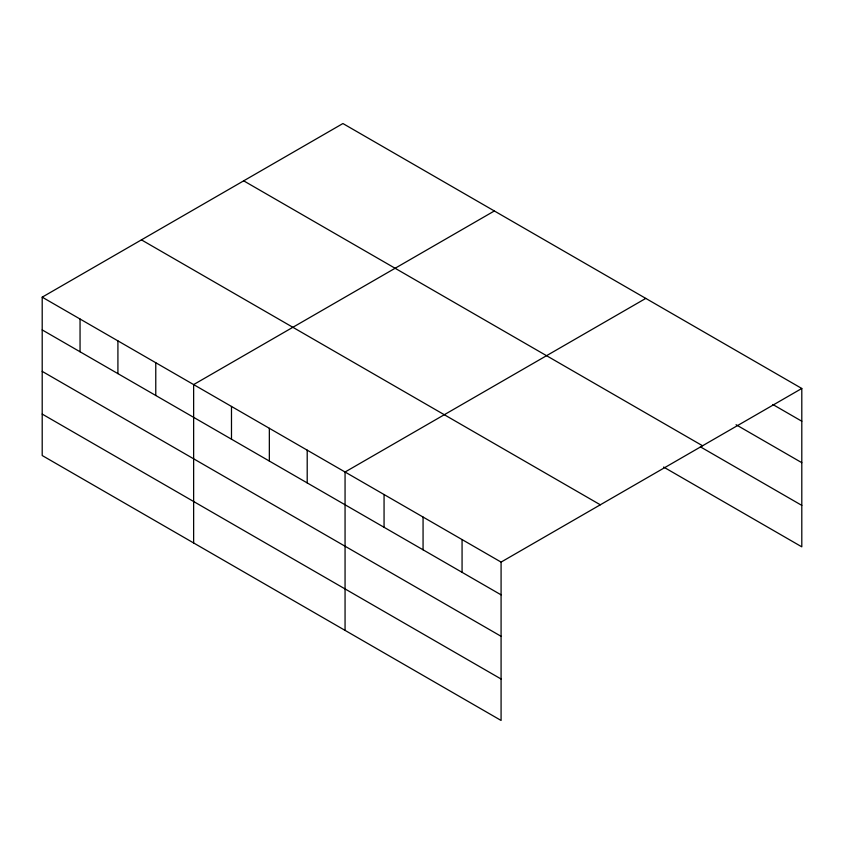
<?xml version="1.0" encoding="UTF-8"?>
<svg xmlns="http://www.w3.org/2000/svg" width="844" height="844" viewBox="0 0 844 844"><rect width="100%" height="100%" fill="white"/><g stroke="black" fill="none" stroke-linecap="round" stroke-linejoin="round"><path stroke-width="1.27" d="M42.2 297.162L501.083 562.093L501.083 720.459L42.2 455.528L42.2 297.162L342.917 123.54L801.8 388.472L801.8 546.838L663.616 467.059M494.352 210.968L193.635 384.59L193.635 542.956M645.787 298.396L345.059 472.018L345.059 630.384M501.083 562.093L801.8 388.472M772.83 404.498L801.8 421.23M736.052 424.722L801.8 462.681M243.684 180.838L702.567 445.769M700.383 446.835L801.8 505.387M141.433 239.865L600.316 504.796M42.2 329.92L501.083 594.851M42.2 371.371L501.083 636.302M42.2 414.077L501.083 679.009M462.069 539.569L462.069 572.327M423.066 517.055L423.066 549.813M384.062 494.531L384.062 527.289M307.205 450.158L307.205 482.916M269.341 428.298L269.341 461.056M231.488 406.439L231.488 439.207M155.771 362.73L155.771 395.488M117.917 340.87L117.917 373.628M80.053 319.021L80.053 351.779"/></g></svg>
